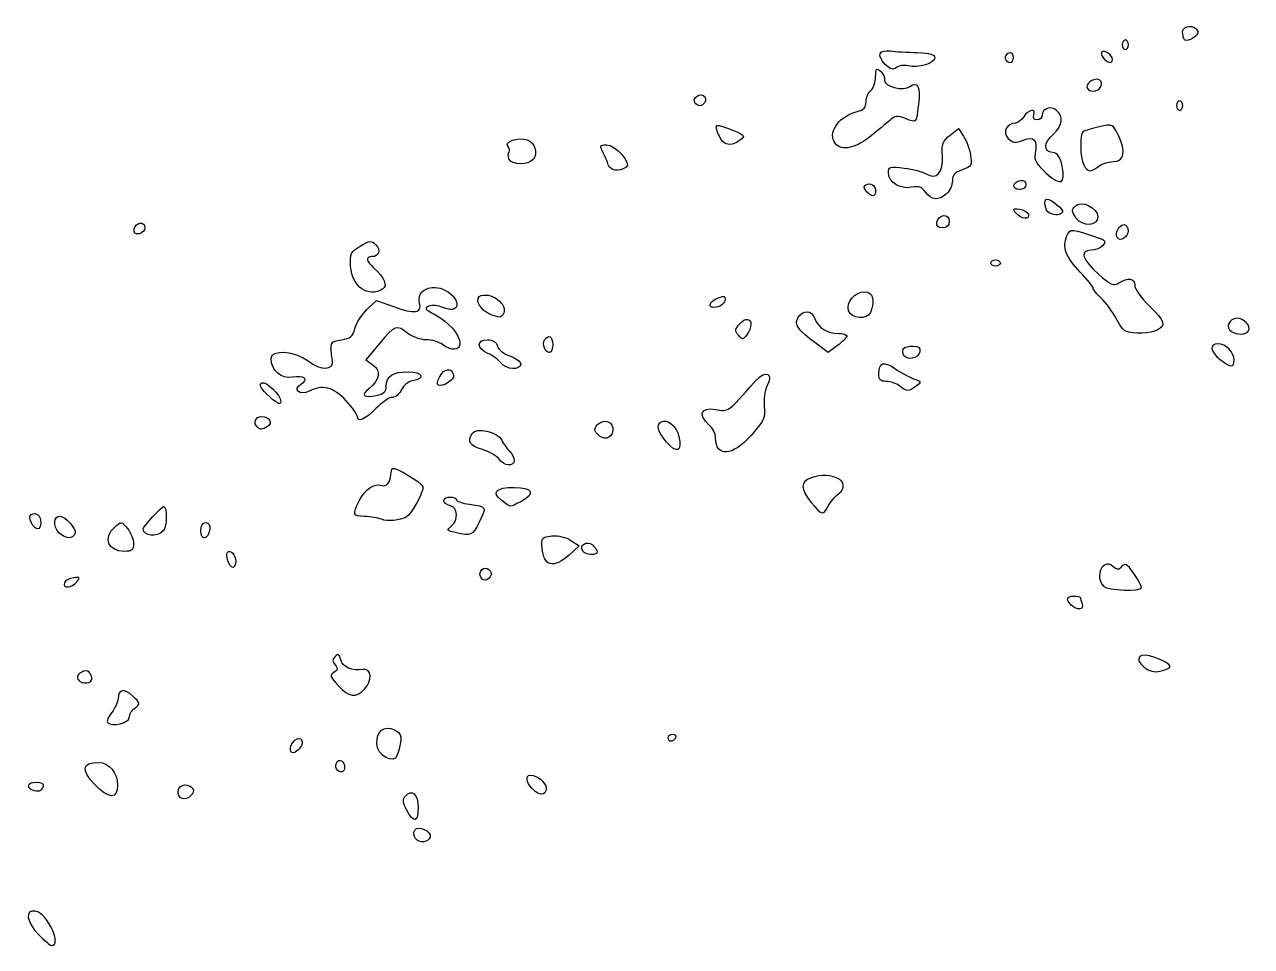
# Model space of a CAD drawing. Header units: centimetres. Extents: x -9 to 9, y -13.5 to 12.3.
# Drawn here: x 1.72 to 7.33, y -5.16 to -0.95 of the extents above; entities that cross this region are included whole.
import ezdxf

# ---------------------------------------------------------------- set-up
doc = ezdxf.new("R2010")
doc.units = ezdxf.units.CM
doc.header["$MEASUREMENT"] = 0
doc.layers.add('Layer 1', color=7, linetype='Continuous')

msp = doc.modelspace()

# ---------------------------------------------------------------- linework, layer by layer
at = {"layer": 'Layer 1'}
for points, knots in [([(7.08125, -0.98152), (7.07106, -0.95054), (7.01208, -0.95156), (7.01208, -0.98269), (7.01208, -0.98269), (7.01208, -0.99799), (7.01623, -1.01465), (7.02131, -1.01973), (7.02131, -1.01973), (7.03565, -1.03407), (7.08764, -1.00091), (7.08125, -0.9815), (7.08125, -0.9815), (7.08125, -0.9815), (7.08125, -0.98152), (7.08125, -0.98152)], [0, 0, 0, 0, 0.2, 0.2, 0.2, 0.2, 0.4, 0.4, 0.4, 0.4, 0.6, 0.6, 0.6, 0.6, 1, 1, 1, 1]), ([(5.7576, -1.13918), (5.8046, -1.15032), (5.87958, -1.12749), (5.87958, -1.10202), (5.87958, -1.10202), (5.87958, -1.08676), (5.85795, -1.08048), (5.79919, -1.07868), (5.79919, -1.07868), (5.75498, -1.07735), (5.69971, -1.07404), (5.67638, -1.07137), (5.67638, -1.07137), (5.62281, -1.06526), (5.61264, -1.09191), (5.65309, -1.13237), (5.65309, -1.13237), (5.67673, -1.156), (5.68892, -1.15959), (5.70376, -1.14727), (5.70376, -1.14727), (5.71451, -1.13835), (5.73873, -1.13471), (5.75759, -1.13918), (5.75759, -1.13918), (5.75759, -1.13918), (5.7576, -1.13918), (5.7576, -1.13918)], [0, 0, 0, 0, 0.125, 0.125, 0.125, 0.125, 0.25, 0.25, 0.25, 0.25, 0.375, 0.375, 0.375, 0.375, 0.5, 0.5, 0.5, 0.5, 0.625, 0.625, 0.625, 0.625, 0.75, 0.75, 0.75, 0.75, 1, 1, 1, 1]), ([(6.64992, -1.10387), (6.64097, -1.09308), (6.63791, -1.07998), (6.64313, -1.07476), (6.64313, -1.07476), (6.6541, -1.06379), (6.69185, -1.0916), (6.69185, -1.11065), (6.69185, -1.11065), (6.69185, -1.12989), (6.66837, -1.1261), (6.64992, -1.10387)], [0, 0, 0, 0, 0.25, 0.25, 0.25, 0.25, 0.5, 0.5, 0.5, 0.5, 1, 1, 1, 1]), ([(6.7357, -1.04309), (6.7357, -1.03103), (6.74228, -1.02117), (6.75031, -1.02117), (6.75031, -1.02117), (6.75835, -1.02117), (6.76493, -1.03104), (6.76493, -1.04309), (6.76493, -1.04309), (6.76493, -1.05514), (6.75835, -1.06501), (6.75031, -1.06501), (6.75031, -1.06501), (6.74227, -1.06501), (6.7357, -1.05514), (6.7357, -1.04309)], [0, 0, 0, 0, 0.2, 0.2, 0.2, 0.2, 0.4, 0.4, 0.4, 0.4, 0.6, 0.6, 0.6, 0.6, 1, 1, 1, 1]), ([(6.20505, -1.11413), (6.19337, -1.10245), (6.20657, -1.07963), (6.225, -1.07963), (6.225, -1.07963), (6.23257, -1.07963), (6.23875, -1.0895), (6.23875, -1.10155), (6.23875, -1.10155), (6.23875, -1.12415), (6.2215, -1.13059), (6.20504, -1.11413), (6.20504, -1.11413), (6.20504, -1.11413), (6.20505, -1.11413), (6.20505, -1.11413)], [0, 0, 0, 0, 0.2, 0.2, 0.2, 0.2, 0.4, 0.4, 0.4, 0.4, 0.6, 0.6, 0.6, 0.6, 1, 1, 1, 1]), ([(5.58215, -1.46379), (5.61708, -1.43602), (5.65821, -1.40208), (5.67356, -1.38838), (5.67356, -1.38838), (5.69682, -1.36762), (5.70882, -1.36625), (5.74567, -1.38017), (5.74567, -1.38017), (5.79874, -1.4002), (5.79306, -1.40652), (5.8048, -1.31441), (5.8048, -1.31441), (5.81475, -1.2364), (5.79972, -1.20576), (5.76545, -1.2342), (5.76545, -1.2342), (5.73854, -1.25653), (5.64476, -1.23271), (5.64949, -1.20474), (5.64949, -1.20474), (5.65161, -1.19224), (5.64339, -1.17376), (5.63122, -1.16367), (5.63122, -1.16367), (5.61231, -1.14797), (5.6091, -1.15167), (5.6091, -1.18916), (5.6091, -1.18916), (5.6091, -1.21328), (5.59923, -1.2412), (5.58718, -1.2512), (5.58718, -1.2512), (5.57512, -1.26121), (5.56526, -1.28491), (5.56526, -1.30387), (5.56526, -1.30387), (5.56526, -1.32942), (5.55485, -1.34081), (5.52507, -1.34789), (5.52507, -1.34789), (5.4474, -1.36634), (5.39315, -1.43656), (5.4191, -1.48505), (5.4191, -1.48505), (5.44349, -1.53064), (5.50881, -1.52211), (5.58214, -1.46378), (5.58214, -1.46378), (5.58214, -1.46378), (5.58215, -1.46379), (5.58215, -1.46379)], [0, 0, 0, 0, 0.0714286, 0.0714286, 0.0714286, 0.0714286, 0.1428571, 0.1428571, 0.1428571, 0.1428571, 0.2142857, 0.2142857, 0.2142857, 0.2142857, 0.2857143, 0.2857143, 0.2857143, 0.2857143, 0.3571429, 0.3571429, 0.3571429, 0.3571429, 0.4285714, 0.4285714, 0.4285714, 0.4285714, 0.5, 0.5, 0.5, 0.5, 0.5714286, 0.5714286, 0.5714286, 0.5714286, 0.6428571, 0.6428571, 0.6428571, 0.6428571, 0.7142857, 0.7142857, 0.7142857, 0.7142857, 0.7857143, 0.7857143, 0.7857143, 0.7857143, 0.8571429, 0.8571429, 0.8571429, 0.8571429, 1, 1, 1, 1]), ([(6.57493, -1.23466), (6.57493, -1.21215), (6.61419, -1.19199), (6.63407, -1.20429), (6.63407, -1.20429), (6.64103, -1.20861), (6.64302, -1.22177), (6.63849, -1.23357), (6.63849, -1.23357), (6.62802, -1.26086), (6.57492, -1.26178), (6.57492, -1.23469), (6.57492, -1.23469), (6.57492, -1.23469), (6.57493, -1.23466), (6.57493, -1.23466)], [0, 0, 0, 0, 0.2, 0.2, 0.2, 0.2, 0.4, 0.4, 0.4, 0.4, 0.6, 0.6, 0.6, 0.6, 1, 1, 1, 1]), ([(4.82801, -1.30643), (4.83341, -1.29769), (4.8321, -1.28481), (4.8251, -1.2778), (4.8251, -1.2778), (4.80781, -1.26052), (4.76977, -1.28567), (4.78237, -1.30606), (4.78237, -1.30606), (4.79514, -1.32672), (4.81537, -1.32688), (4.82801, -1.30659), (4.82801, -1.30659), (4.82801, -1.30659), (4.82801, -1.30643), (4.82801, -1.30643)], [0, 0, 0, 0, 0.2, 0.2, 0.2, 0.2, 0.4, 0.4, 0.4, 0.4, 0.6, 0.6, 0.6, 0.6, 1, 1, 1, 1]), ([(6.38849, -1.62921), (6.34306, -1.58816), (6.33198, -1.5689), (6.33744, -1.54039), (6.33744, -1.54039), (6.34965, -1.47653), (6.33452, -1.45914), (6.2835, -1.47841), (6.2835, -1.47841), (6.24621, -1.49248), (6.23487, -1.49124), (6.2145, -1.47088), (6.2145, -1.47088), (6.18757, -1.44395), (6.20797, -1.40119), (6.24774, -1.40119), (6.24774, -1.40119), (6.25875, -1.40119), (6.27596, -1.38804), (6.28601, -1.37196), (6.28601, -1.37196), (6.3072, -1.33803), (6.34424, -1.33211), (6.33175, -1.36465), (6.33175, -1.36465), (6.32642, -1.37853), (6.33194, -1.38657), (6.34682, -1.38657), (6.34682, -1.38657), (6.35974, -1.38657), (6.37031, -1.37649), (6.37031, -1.36419), (6.37031, -1.36419), (6.37031, -1.33359), (6.40973, -1.32085), (6.43627, -1.34288), (6.43627, -1.34288), (6.46858, -1.36969), (6.46267, -1.41288), (6.42147, -1.45106), (6.42147, -1.45106), (6.37629, -1.49293), (6.37447, -1.52918), (6.41722, -1.53537), (6.41722, -1.53537), (6.44169, -1.53889), (6.45239, -1.55395), (6.46138, -1.59746), (6.46138, -1.59746), (6.47862, -1.68083), (6.45635, -1.69052), (6.38849, -1.62922), (6.38849, -1.62922), (6.38849, -1.62922), (6.38849, -1.62921), (6.38849, -1.62921)], [0, 0, 0, 0, 0.0666667, 0.0666667, 0.0666667, 0.0666667, 0.1333333, 0.1333333, 0.1333333, 0.1333333, 0.2, 0.2, 0.2, 0.2, 0.2666667, 0.2666667, 0.2666667, 0.2666667, 0.3333333, 0.3333333, 0.3333333, 0.3333333, 0.4, 0.4, 0.4, 0.4, 0.4666667, 0.4666667, 0.4666667, 0.4666667, 0.5333333, 0.5333333, 0.5333333, 0.5333333, 0.6, 0.6, 0.6, 0.6, 0.6666667, 0.6666667, 0.6666667, 0.6666667, 0.7333333, 0.7333333, 0.7333333, 0.7333333, 0.8, 0.8, 0.8, 0.8, 0.8666667, 0.8666667, 0.8666667, 0.8666667, 1, 1, 1, 1]), ([(6.98417, -1.32079), (6.98417, -1.30873), (6.99075, -1.29887), (6.99879, -1.29887), (6.99879, -1.29887), (7.00683, -1.29887), (7.01341, -1.30874), (7.01341, -1.32079), (7.01341, -1.32079), (7.01341, -1.33285), (7.00683, -1.34271), (6.99879, -1.34271), (6.99879, -1.34271), (6.99075, -1.34271), (6.98417, -1.33285), (6.98417, -1.32079)], [0, 0, 0, 0, 0.2, 0.2, 0.2, 0.2, 0.4, 0.4, 0.4, 0.4, 0.6, 0.6, 0.6, 0.6, 1, 1, 1, 1]), ([(4.9883, -1.47927), (5.01461, -1.46004), (5.013, -1.45753), (4.96008, -1.43542), (4.96008, -1.43542), (4.87357, -1.39928), (4.86761, -1.40176), (4.89526, -1.46244), (4.89526, -1.46244), (4.9142, -1.504), (4.94649, -1.50984), (4.9883, -1.47927)], [0, 0, 0, 0, 0.25, 0.25, 0.25, 0.25, 0.5, 0.5, 0.5, 0.5, 1, 1, 1, 1]), ([(5.93306, -1.72393), (5.94776, -1.71063), (5.95979, -1.68398), (5.95979, -1.66471), (5.95979, -1.66471), (5.95979, -1.63865), (5.97143, -1.62561), (6.00523, -1.61383), (6.00523, -1.61383), (6.04695, -1.59928), (6.04999, -1.59383), (6.04244, -1.54727), (6.04244, -1.54727), (6.03791, -1.51937), (6.02374, -1.48056), (6.01094, -1.46103), (6.01094, -1.46103), (6.01094, -1.46103), (5.98767, -1.42551), (5.98767, -1.42551), (5.98767, -1.42551), (5.98767, -1.42551), (5.94892, -1.456), (5.94892, -1.456), (5.94892, -1.456), (5.91627, -1.48168), (5.91077, -1.49633), (5.91401, -1.54896), (5.91401, -1.54896), (5.91875, -1.62605), (5.88718, -1.66225), (5.84058, -1.63315), (5.84058, -1.63315), (5.82454, -1.62313), (5.77904, -1.6111), (5.73946, -1.60641), (5.73946, -1.60641), (5.67356, -1.5986), (5.6675, -1.60045), (5.6675, -1.62833), (5.6675, -1.62833), (5.6675, -1.67129), (5.72075, -1.70458), (5.77281, -1.69417), (5.77281, -1.69417), (5.80575, -1.68758), (5.82037, -1.69273), (5.83729, -1.71688), (5.83729, -1.71688), (5.86351, -1.75432), (5.8968, -1.75677), (5.93309, -1.72392), (5.93309, -1.72392), (5.93309, -1.72392), (5.93306, -1.72393), (5.93306, -1.72393)], [0, 0, 0, 0, 0.0666667, 0.0666667, 0.0666667, 0.0666667, 0.1333333, 0.1333333, 0.1333333, 0.1333333, 0.2, 0.2, 0.2, 0.2, 0.2666667, 0.2666667, 0.2666667, 0.2666667, 0.3333333, 0.3333333, 0.3333333, 0.3333333, 0.4, 0.4, 0.4, 0.4, 0.4666667, 0.4666667, 0.4666667, 0.4666667, 0.5333333, 0.5333333, 0.5333333, 0.5333333, 0.6, 0.6, 0.6, 0.6, 0.6666667, 0.6666667, 0.6666667, 0.6666667, 0.7333333, 0.7333333, 0.7333333, 0.7333333, 0.8, 0.8, 0.8, 0.8, 0.8666667, 0.8666667, 0.8666667, 0.8666667, 1, 1, 1, 1]), ([(6.56083, -1.59215), (6.54271, -1.55829), (6.54066, -1.44987), (6.55794, -1.43919), (6.55794, -1.43919), (6.56467, -1.43503), (6.59775, -1.42543), (6.63146, -1.41786), (6.63146, -1.41786), (6.6923, -1.40419), (6.69293, -1.40447), (6.71861, -1.45744), (6.71861, -1.45744), (6.75417, -1.53079), (6.74496, -1.57643), (6.69449, -1.57703), (6.69449, -1.57703), (6.67294, -1.57756), (6.64255, -1.58715), (6.62694, -1.59896), (6.62694, -1.59896), (6.58966, -1.62716), (6.57897, -1.62605), (6.56082, -1.59215), (6.56082, -1.59215), (6.56082, -1.59215), (6.56083, -1.59215), (6.56083, -1.59215)], [0, 0, 0, 0, 0.125, 0.125, 0.125, 0.125, 0.25, 0.25, 0.25, 0.25, 0.375, 0.375, 0.375, 0.375, 0.5, 0.5, 0.5, 0.5, 0.625, 0.625, 0.625, 0.625, 0.75, 0.75, 0.75, 0.75, 1, 1, 1, 1]), ([(4.04452, -1.56615), (4.06724, -1.53878), (4.05136, -1.48902), (4.01636, -1.47791), (4.01636, -1.47791), (3.97345, -1.46429), (3.9097, -1.48474), (3.92765, -1.50636), (3.92765, -1.50636), (3.93584, -1.51622), (3.93849, -1.52834), (3.93355, -1.53328), (3.93355, -1.53328), (3.92861, -1.53823), (3.92846, -1.55242), (3.93321, -1.56482), (3.93321, -1.56482), (3.94426, -1.59361), (4.02097, -1.59453), (4.04451, -1.56615), (4.04451, -1.56615), (4.04451, -1.56615), (4.04452, -1.56615), (4.04452, -1.56615)], [0, 0, 0, 0, 0.1428571, 0.1428571, 0.1428571, 0.1428571, 0.2857143, 0.2857143, 0.2857143, 0.2857143, 0.4285714, 0.4285714, 0.4285714, 0.4285714, 0.5714286, 0.5714286, 0.5714286, 0.5714286, 0.7142857, 0.7142857, 0.7142857, 0.7142857, 1, 1, 1, 1]), ([(4.46871, -1.60245), (4.49589, -1.58526), (4.42079, -1.49967), (4.37854, -1.49967), (4.37854, -1.49967), (4.34832, -1.49967), (4.34671, -1.50468), (4.36559, -1.54006), (4.36559, -1.54006), (4.37304, -1.55402), (4.3827, -1.57695), (4.38706, -1.59102), (4.38706, -1.59102), (4.39566, -1.61882), (4.43428, -1.62423), (4.46872, -1.60245), (4.46872, -1.60245), (4.46872, -1.60245), (4.46871, -1.60245), (4.46871, -1.60245)], [0, 0, 0, 0, 0.1666667, 0.1666667, 0.1666667, 0.1666667, 0.3333333, 0.3333333, 0.3333333, 0.3333333, 0.5, 0.5, 0.5, 0.5, 0.6666667, 0.6666667, 0.6666667, 0.6666667, 1, 1, 1, 1]), ([(5.60897, -1.71243), (5.60897, -1.68624), (5.58482, -1.67016), (5.56441, -1.68277), (5.56441, -1.68277), (5.55393, -1.68925), (5.5545, -1.69877), (5.5662, -1.71286), (5.5662, -1.71286), (5.58828, -1.73947), (5.60897, -1.73926), (5.60897, -1.71233), (5.60897, -1.71233), (5.60897, -1.71233), (5.60897, -1.71243), (5.60897, -1.71243)], [0, 0, 0, 0, 0.2, 0.2, 0.2, 0.2, 0.4, 0.4, 0.4, 0.4, 0.6, 0.6, 0.6, 0.6, 1, 1, 1, 1]), ([(6.29589, -1.68127), (6.29589, -1.66766), (6.28595, -1.6602), (6.27152, -1.663), (6.27152, -1.663), (6.23485, -1.67011), (6.22982, -1.70426), (6.26544, -1.70426), (6.26544, -1.70426), (6.28339, -1.70426), (6.29589, -1.69482), (6.29589, -1.68126), (6.29589, -1.68126), (6.29589, -1.68126), (6.29589, -1.68127), (6.29589, -1.68127)], [0, 0, 0, 0, 0.2, 0.2, 0.2, 0.2, 0.4, 0.4, 0.4, 0.4, 0.6, 0.6, 0.6, 0.6, 1, 1, 1, 1]), ([(6.30694, -1.81755), (6.30363, -1.8075), (6.28531, -1.79701), (6.26623, -1.79422), (6.26623, -1.79422), (6.23594, -1.7898), (6.23399, -1.79214), (6.2509, -1.81249), (6.2509, -1.81249), (6.27379, -1.84007), (6.31561, -1.84384), (6.30695, -1.81755), (6.30695, -1.81755), (6.30695, -1.81755), (6.30694, -1.81755), (6.30694, -1.81755)], [0, 0, 0, 0, 0.2, 0.2, 0.2, 0.2, 0.4, 0.4, 0.4, 0.4, 0.6, 0.6, 0.6, 0.6, 1, 1, 1, 1]), ([(6.46305, -1.80819), (6.47012, -1.79675), (6.41217, -1.74812), (6.39148, -1.74812), (6.39148, -1.74812), (6.37519, -1.74812), (6.38448, -1.80448), (6.40193, -1.81152), (6.40193, -1.81152), (6.43138, -1.82341), (6.45443, -1.82214), (6.46306, -1.80816), (6.46306, -1.80816), (6.46306, -1.80816), (6.46305, -1.80819), (6.46305, -1.80819)], [0, 0, 0, 0, 0.2, 0.2, 0.2, 0.2, 0.4, 0.4, 0.4, 0.4, 0.6, 0.6, 0.6, 0.6, 1, 1, 1, 1]), ([(6.62477, -1.82871), (6.62477, -1.78731), (6.5491, -1.75176), (6.52093, -1.77993), (6.52093, -1.77993), (6.50361, -1.79725), (6.50405, -1.8051), (6.52392, -1.83348), (6.52392, -1.83348), (6.55386, -1.87622), (6.62477, -1.87287), (6.62477, -1.82874), (6.62477, -1.82874), (6.62477, -1.82874), (6.62477, -1.82871), (6.62477, -1.82871)], [0, 0, 0, 0, 0.2, 0.2, 0.2, 0.2, 0.4, 0.4, 0.4, 0.4, 0.6, 0.6, 0.6, 0.6, 1, 1, 1, 1]), ([(2.26943, -1.87945), (2.26943, -1.84812), (2.22696, -1.85265), (2.2208, -1.88462), (2.2208, -1.88462), (2.21704, -1.90415), (2.22299, -1.9101), (2.24252, -1.90634), (2.24252, -1.90634), (2.25732, -1.90352), (2.26943, -1.89138), (2.26943, -1.87944), (2.26943, -1.87944), (2.26943, -1.87944), (2.26943, -1.87945), (2.26943, -1.87945)], [0, 0, 0, 0, 0.2, 0.2, 0.2, 0.2, 0.4, 0.4, 0.4, 0.4, 0.6, 0.6, 0.6, 0.6, 1, 1, 1, 1]), ([(5.94514, -1.84937), (5.94514, -1.81191), (5.89676, -1.81616), (5.88943, -1.85427), (5.88943, -1.85427), (5.88605, -1.87181), (5.89392, -1.87968), (5.91484, -1.87968), (5.91484, -1.87968), (5.93576, -1.87968), (5.94514, -1.87029), (5.94514, -1.84938), (5.94514, -1.84938), (5.94514, -1.84938), (5.94514, -1.84937), (5.94514, -1.84937)], [0, 0, 0, 0, 0.2, 0.2, 0.2, 0.2, 0.4, 0.4, 0.4, 0.4, 0.6, 0.6, 0.6, 0.6, 1, 1, 1, 1]), ([(6.89634, -2.34687), (6.93771, -2.32473), (6.93192, -2.30752), (6.85884, -2.23548), (6.85884, -2.23548), (6.82267, -2.19982), (6.79307, -2.15779), (6.79307, -2.14209), (6.79307, -2.14209), (6.79307, -2.10978), (6.76238, -2.10507), (6.72083, -2.13101), (6.72083, -2.13101), (6.69672, -2.14607), (6.68376, -2.14049), (6.6274, -2.09082), (6.6274, -2.09082), (6.55324, -2.02546), (6.53988, -1.98199), (6.59396, -1.98199), (6.59396, -1.98199), (6.63614, -1.98199), (6.67607, -1.94243), (6.6449, -1.93153), (6.6449, -1.93153), (6.49717, -1.87991), (6.49991, -1.88016), (6.48334, -1.91653), (6.48334, -1.91653), (6.46062, -1.96639), (6.4782, -2.01414), (6.54438, -2.08233), (6.54438, -2.08233), (6.57666, -2.11559), (6.60307, -2.14823), (6.60307, -2.15485), (6.60307, -2.15485), (6.60307, -2.16147), (6.62015, -2.18284), (6.64103, -2.20233), (6.64103, -2.20233), (6.66191, -2.22182), (6.69133, -2.26182), (6.70641, -2.29123), (6.70641, -2.29123), (6.72149, -2.32063), (6.74223, -2.34807), (6.75249, -2.35219), (6.75249, -2.35219), (6.78552, -2.36547), (6.86724, -2.36245), (6.89634, -2.34686), (6.89634, -2.34686), (6.89634, -2.34686), (6.89634, -2.34687), (6.89634, -2.34687)], [0, 0, 0, 0, 0.0666667, 0.0666667, 0.0666667, 0.0666667, 0.1333333, 0.1333333, 0.1333333, 0.1333333, 0.2, 0.2, 0.2, 0.2, 0.2666667, 0.2666667, 0.2666667, 0.2666667, 0.3333333, 0.3333333, 0.3333333, 0.3333333, 0.4, 0.4, 0.4, 0.4, 0.4666667, 0.4666667, 0.4666667, 0.4666667, 0.5333333, 0.5333333, 0.5333333, 0.5333333, 0.6, 0.6, 0.6, 0.6, 0.6666667, 0.6666667, 0.6666667, 0.6666667, 0.7333333, 0.7333333, 0.7333333, 0.7333333, 0.8, 0.8, 0.8, 0.8, 0.8666667, 0.8666667, 0.8666667, 0.8666667, 1, 1, 1, 1]), ([(6.76382, -1.8927), (6.76382, -1.87748), (6.75466, -1.86503), (6.74346, -1.86503), (6.74346, -1.86503), (6.72096, -1.86503), (6.70079, -1.90429), (6.71309, -1.92417), (6.71309, -1.92417), (6.72623, -1.94544), (6.76382, -1.92215), (6.76382, -1.89269), (6.76382, -1.89269), (6.76382, -1.89269), (6.76382, -1.8927), (6.76382, -1.8927)], [0, 0, 0, 0, 0.2, 0.2, 0.2, 0.2, 0.4, 0.4, 0.4, 0.4, 0.6, 0.6, 0.6, 0.6, 1, 1, 1, 1]), ([(3.35633, -2.15898), (3.37964, -2.14421), (3.36387, -2.10691), (3.31598, -2.06357), (3.31598, -2.06357), (3.28033, -2.0313), (3.27667, -2.01119), (3.30646, -2.01119), (3.30646, -2.01119), (3.33954, -2.01119), (3.34955, -1.98139), (3.3248, -1.95663), (3.3248, -1.95663), (3.30451, -1.93634), (3.29745, -1.93695), (3.25365, -1.96283), (3.25365, -1.96283), (3.20874, -1.98936), (3.20536, -1.9965), (3.20946, -2.05619), (3.20946, -2.05619), (3.21585, -2.14927), (3.2899, -2.2011), (3.35634, -2.15899), (3.35634, -2.15899), (3.35634, -2.15899), (3.35633, -2.15898), (3.35633, -2.15898)], [0, 0, 0, 0, 0.125, 0.125, 0.125, 0.125, 0.25, 0.25, 0.25, 0.25, 0.375, 0.375, 0.375, 0.375, 0.5, 0.5, 0.5, 0.5, 0.625, 0.625, 0.625, 0.625, 0.75, 0.75, 0.75, 0.75, 1, 1, 1, 1]), ([(6.17913, -2.04042), (6.17913, -2.03238), (6.16926, -2.02581), (6.15721, -2.02581), (6.15721, -2.02581), (6.14515, -2.02581), (6.13529, -2.03238), (6.13529, -2.04042), (6.13529, -2.04042), (6.13529, -2.04846), (6.14516, -2.05503), (6.15721, -2.05503), (6.15721, -2.05503), (6.16927, -2.05503), (6.17913, -2.04846), (6.17913, -2.04042)], [0, 0, 0, 0, 0.2, 0.2, 0.2, 0.2, 0.4, 0.4, 0.4, 0.4, 0.6, 0.6, 0.6, 0.6, 1, 1, 1, 1]), ([(3.32426, -2.70551), (3.35159, -2.67738), (3.38572, -2.65436), (3.40012, -2.65436), (3.40012, -2.65436), (3.41452, -2.65436), (3.43356, -2.63842), (3.44244, -2.61895), (3.44244, -2.61895), (3.45131, -2.59947), (3.47323, -2.58138), (3.49114, -2.57876), (3.49114, -2.57876), (3.5546, -2.56945), (3.53952, -2.53744), (3.47167, -2.53744), (3.47167, -2.53744), (3.40071, -2.53744), (3.37252, -2.55646), (3.37252, -2.60431), (3.37252, -2.60431), (3.37252, -2.6283), (3.36118, -2.63837), (3.32634, -2.64533), (3.32634, -2.64533), (3.26753, -2.65709), (3.25488, -2.64458), (3.29389, -2.61317), (3.29389, -2.61317), (3.34299, -2.57366), (3.3496, -2.53502), (3.3121, -2.50672), (3.3121, -2.50672), (3.3121, -2.50672), (3.27948, -2.48212), (3.27948, -2.48212), (3.27948, -2.48212), (3.27948, -2.48212), (3.34198, -2.40747), (3.34198, -2.40747), (3.34198, -2.40747), (3.41228, -2.32351), (3.41889, -2.32118), (3.47085, -2.36206), (3.47085, -2.36206), (3.49129, -2.37813), (3.52889, -2.39129), (3.5544, -2.39129), (3.5544, -2.39129), (3.57991, -2.39129), (3.61356, -2.40094), (3.62916, -2.41275), (3.62916, -2.41275), (3.66934, -2.44313), (3.70869, -2.44073), (3.70869, -2.4079), (3.70869, -2.4079), (3.70869, -2.36843), (3.65582, -2.30722), (3.5941, -2.27525), (3.5941, -2.27525), (3.54905, -2.25191), (3.54479, -2.24589), (3.56712, -2.23711), (3.56712, -2.23711), (3.5817, -2.23138), (3.61015, -2.23423), (3.63033, -2.24341), (3.63033, -2.24341), (3.70793, -2.27877), (3.72004, -2.20731), (3.64344, -2.16606), (3.64344, -2.16606), (3.57802, -2.13083), (3.50976, -2.16377), (3.52471, -2.22333), (3.52471, -2.22333), (3.5365, -2.27032), (3.50178, -2.27505), (3.4049, -2.23964), (3.4049, -2.23964), (3.4049, -2.23964), (3.32766, -2.21141), (3.32766, -2.21141), (3.32766, -2.21141), (3.32766, -2.21141), (3.28393, -2.2533), (3.28393, -2.2533), (3.28393, -2.2533), (3.25988, -2.27634), (3.23505, -2.31517), (3.22874, -2.33959), (3.22874, -2.33959), (3.21936, -2.37594), (3.20817, -2.38532), (3.16701, -2.39132), (3.16701, -2.39132), (3.11534, -2.39886), (3.11361, -2.40294), (3.12675, -2.48629), (3.12675, -2.48629), (3.13387, -2.5315), (3.0732, -2.53212), (3.0146, -2.48741), (3.0146, -2.48741), (2.95339, -2.44073), (2.84635, -2.43329), (2.84635, -2.47573), (2.84635, -2.47573), (2.84635, -2.53106), (2.89053, -2.57045), (2.94304, -2.56193), (2.94304, -2.56193), (2.9982, -2.55298), (3.02111, -2.57196), (2.98186, -2.5941), (2.98186, -2.5941), (2.94228, -2.61643), (2.97882, -2.64812), (3.01922, -2.62649), (3.01922, -2.62649), (3.0799, -2.59401), (3.13227, -2.6072), (3.18813, -2.66903), (3.18813, -2.66903), (3.2172, -2.70121), (3.24099, -2.73409), (3.24099, -2.74211), (3.24099, -2.74211), (3.24099, -2.77091), (3.27547, -2.75575), (3.32426, -2.70552), (3.32426, -2.70552), (3.32426, -2.70552), (3.32426, -2.70551), (3.32426, -2.70551)], [0, 0, 0, 0, 0.0285714, 0.0285714, 0.0285714, 0.0285714, 0.0571429, 0.0571429, 0.0571429, 0.0571429, 0.0857143, 0.0857143, 0.0857143, 0.0857143, 0.1142857, 0.1142857, 0.1142857, 0.1142857, 0.1428571, 0.1428571, 0.1428571, 0.1428571, 0.1714286, 0.1714286, 0.1714286, 0.1714286, 0.2, 0.2, 0.2, 0.2, 0.2285714, 0.2285714, 0.2285714, 0.2285714, 0.2571429, 0.2571429, 0.2571429, 0.2571429, 0.2857143, 0.2857143, 0.2857143, 0.2857143, 0.3142857, 0.3142857, 0.3142857, 0.3142857, 0.3428571, 0.3428571, 0.3428571, 0.3428571, 0.3714286, 0.3714286, 0.3714286, 0.3714286, 0.4, 0.4, 0.4, 0.4, 0.4285714, 0.4285714, 0.4285714, 0.4285714, 0.4571429, 0.4571429, 0.4571429, 0.4571429, 0.4857143, 0.4857143, 0.4857143, 0.4857143, 0.5142857, 0.5142857, 0.5142857, 0.5142857, 0.5428571, 0.5428571, 0.5428571, 0.5428571, 0.5714286, 0.5714286, 0.5714286, 0.5714286, 0.6, 0.6, 0.6, 0.6, 0.6285714, 0.6285714, 0.6285714, 0.6285714, 0.6571429, 0.6571429, 0.6571429, 0.6571429, 0.6857143, 0.6857143, 0.6857143, 0.6857143, 0.7142857, 0.7142857, 0.7142857, 0.7142857, 0.7428571, 0.7428571, 0.7428571, 0.7428571, 0.7714286, 0.7714286, 0.7714286, 0.7714286, 0.8, 0.8, 0.8, 0.8, 0.8285714, 0.8285714, 0.8285714, 0.8285714, 0.8571429, 0.8571429, 0.8571429, 0.8571429, 0.8857143, 0.8857143, 0.8857143, 0.8857143, 0.9142857, 0.9142857, 0.9142857, 0.9142857, 0.9428571, 0.9428571, 0.9428571, 0.9428571, 1, 1, 1, 1]), ([(3.90676, -2.27414), (3.93402, -2.23004), (3.84478, -2.16439), (3.79738, -2.19369), (3.79738, -2.19369), (3.77565, -2.20712), (3.80631, -2.25837), (3.84552, -2.27417), (3.84552, -2.27417), (3.88836, -2.29143), (3.89608, -2.29143), (3.90676, -2.27417), (3.90676, -2.27417), (3.90676, -2.27417), (3.90676, -2.27414), (3.90676, -2.27414)], [0, 0, 0, 0, 0.2, 0.2, 0.2, 0.2, 0.4, 0.4, 0.4, 0.4, 0.6, 0.6, 0.6, 0.6, 1, 1, 1, 1]), ([(5.58595, -2.26577), (5.60665, -2.21184), (5.59585, -2.17197), (5.56055, -2.17197), (5.56055, -2.17197), (5.51432, -2.17197), (5.47255, -2.21979), (5.48487, -2.25862), (5.48487, -2.25862), (5.49668, -2.29584), (5.57236, -2.3012), (5.58595, -2.26578), (5.58595, -2.26578), (5.58595, -2.26578), (5.58595, -2.26577), (5.58595, -2.26577)], [0, 0, 0, 0, 0.2, 0.2, 0.2, 0.2, 0.4, 0.4, 0.4, 0.4, 0.6, 0.6, 0.6, 0.6, 1, 1, 1, 1]), ([(4.91975, -2.21224), (4.92373, -2.19137), (4.91859, -2.18897), (4.89142, -2.19902), (4.89142, -2.19902), (4.84498, -2.2162), (4.83683, -2.24884), (4.88053, -2.24262), (4.88053, -2.24262), (4.89943, -2.23996), (4.91708, -2.22626), (4.91975, -2.21224)], [0, 0, 0, 0, 0.25, 0.25, 0.25, 0.25, 0.5, 0.5, 0.5, 0.5, 1, 1, 1, 1]), ([(5.03915, -2.32353), (5.03915, -2.29131), (5.01459, -2.28877), (4.98793, -2.3182), (4.98793, -2.3182), (4.96605, -2.34238), (4.96506, -2.35046), (4.98155, -2.37033), (4.98155, -2.37033), (4.9994, -2.39184), (5.00269, -2.39163), (5.02011, -2.36783), (5.02011, -2.36783), (5.03058, -2.35351), (5.03915, -2.33357), (5.03915, -2.32353)], [0, 0, 0, 0, 0.2, 0.2, 0.2, 0.2, 0.4, 0.4, 0.4, 0.4, 0.6, 0.6, 0.6, 0.6, 1, 1, 1, 1]), ([(5.47763, -2.37387), (5.47763, -2.36734), (5.46075, -2.362), (5.44013, -2.362), (5.44013, -2.362), (5.38724, -2.362), (5.34701, -2.33709), (5.33073, -2.29428), (5.33073, -2.29428), (5.31522, -2.25349), (5.27822, -2.25209), (5.2535, -2.29135), (5.2535, -2.29135), (5.235, -2.32073), (5.25457, -2.34817), (5.33651, -2.4077), (5.33651, -2.4077), (5.33651, -2.4077), (5.3927, -2.44853), (5.3927, -2.44853), (5.3927, -2.44853), (5.3927, -2.44853), (5.43516, -2.41714), (5.43516, -2.41714), (5.43516, -2.41714), (5.45851, -2.39987), (5.47762, -2.3804), (5.47762, -2.37388), (5.47762, -2.37388), (5.47762, -2.37388), (5.47763, -2.37387), (5.47763, -2.37387)], [0, 0, 0, 0, 0.1111111, 0.1111111, 0.1111111, 0.1111111, 0.2222222, 0.2222222, 0.2222222, 0.2222222, 0.3333333, 0.3333333, 0.3333333, 0.3333333, 0.4444444, 0.4444444, 0.4444444, 0.4444444, 0.5555556, 0.5555556, 0.5555556, 0.5555556, 0.6666667, 0.6666667, 0.6666667, 0.6666667, 0.7777778, 0.7777778, 0.7777778, 0.7777778, 1, 1, 1, 1]), ([(7.23418, -2.35247), (7.20674, -2.33509), (7.22478, -2.29275), (7.25964, -2.29275), (7.25964, -2.29275), (7.29293, -2.29275), (7.32672, -2.32907), (7.31344, -2.35057), (7.31344, -2.35057), (7.30198, -2.36911), (7.26197, -2.37006), (7.23418, -2.35249), (7.23418, -2.35249), (7.23418, -2.35249), (7.23418, -2.35247), (7.23418, -2.35247)], [0, 0, 0, 0, 0.2, 0.2, 0.2, 0.2, 0.4, 0.4, 0.4, 0.4, 0.6, 0.6, 0.6, 0.6, 1, 1, 1, 1]), ([(3.98678, -2.50198), (3.98678, -2.49055), (3.96445, -2.47382), (3.93717, -2.46482), (3.93717, -2.46482), (3.90907, -2.45554), (3.88431, -2.43604), (3.88008, -2.41984), (3.88008, -2.41984), (3.87508, -2.40072), (3.86003, -2.39123), (3.83469, -2.39123), (3.83469, -2.39123), (3.78364, -2.39123), (3.78508, -2.43054), (3.83698, -2.45343), (3.83698, -2.45343), (3.85909, -2.46319), (3.88577, -2.48278), (3.89627, -2.49696), (3.89627, -2.49696), (3.9193, -2.52807), (3.98679, -2.53181), (3.98679, -2.50197), (3.98679, -2.50197), (3.98679, -2.50197), (3.98678, -2.50198), (3.98678, -2.50198)], [0, 0, 0, 0, 0.125, 0.125, 0.125, 0.125, 0.25, 0.25, 0.25, 0.25, 0.375, 0.375, 0.375, 0.375, 0.5, 0.5, 0.5, 0.5, 0.625, 0.625, 0.625, 0.625, 0.75, 0.75, 0.75, 0.75, 1, 1, 1, 1]), ([(4.13298, -2.41316), (4.13298, -2.37584), (4.11303, -2.36439), (4.09601, -2.39193), (4.09601, -2.39193), (4.08385, -2.41161), (4.09829, -2.4497), (4.11791, -2.4497), (4.11791, -2.4497), (4.1262, -2.4497), (4.13299, -2.43326), (4.13299, -2.41316), (4.13299, -2.41316), (4.13299, -2.41316), (4.13298, -2.41316), (4.13298, -2.41316)], [0, 0, 0, 0, 0.2, 0.2, 0.2, 0.2, 0.4, 0.4, 0.4, 0.4, 0.6, 0.6, 0.6, 0.6, 1, 1, 1, 1]), ([(7.18348, -2.4817), (7.13829, -2.44616), (7.13306, -2.40968), (7.17316, -2.40968), (7.17316, -2.40968), (7.20936, -2.40968), (7.24728, -2.44761), (7.24728, -2.4838), (7.24728, -2.4838), (7.24728, -2.51992), (7.23141, -2.5194), (7.18348, -2.48172), (7.18348, -2.48172), (7.18348, -2.48172), (7.18348, -2.4817), (7.18348, -2.4817)], [0, 0, 0, 0, 0.2, 0.2, 0.2, 0.2, 0.4, 0.4, 0.4, 0.4, 0.6, 0.6, 0.6, 0.6, 1, 1, 1, 1]), ([(5.81105, -2.44604), (5.8146, -2.42741), (5.80636, -2.42047), (5.78075, -2.42047), (5.78075, -2.42047), (5.73786, -2.42047), (5.72552, -2.43121), (5.73626, -2.45921), (5.73626, -2.45921), (5.74733, -2.48805), (5.80498, -2.47791), (5.81105, -2.44604)], [0, 0, 0, 0, 0.25, 0.25, 0.25, 0.25, 0.5, 0.5, 0.5, 0.5, 1, 1, 1, 1]), ([(3.67968, -2.55785), (3.67968, -2.5251), (3.64674, -2.51734), (3.62631, -2.54528), (3.62631, -2.54528), (3.59304, -2.59078), (3.60069, -2.61256), (3.64314, -2.59321), (3.64314, -2.59321), (3.66324, -2.58406), (3.67968, -2.56814), (3.67968, -2.55785)], [0, 0, 0, 0, 0.25, 0.25, 0.25, 0.25, 0.5, 0.5, 0.5, 0.5, 1, 1, 1, 1]), ([(5.79251, -2.60427), (5.81984, -2.58421), (5.81933, -2.58285), (5.77878, -2.56737), (5.77878, -2.56737), (5.75562, -2.55853), (5.71785, -2.53789), (5.69484, -2.52151), (5.69484, -2.52151), (5.64655, -2.48712), (5.62357, -2.49488), (5.62357, -2.54558), (5.62357, -2.54558), (5.62357, -2.5731), (5.63128, -2.58126), (5.65732, -2.58126), (5.65732, -2.58126), (5.67588, -2.58126), (5.70383, -2.59092), (5.71944, -2.60272), (5.71944, -2.60272), (5.75499, -2.62962), (5.75793, -2.62967), (5.79252, -2.60427), (5.79252, -2.60427), (5.79252, -2.60427), (5.79251, -2.60427), (5.79251, -2.60427)], [0, 0, 0, 0, 0.125, 0.125, 0.125, 0.125, 0.25, 0.25, 0.25, 0.25, 0.375, 0.375, 0.375, 0.375, 0.5, 0.5, 0.5, 0.5, 0.625, 0.625, 0.625, 0.625, 0.75, 0.75, 0.75, 0.75, 1, 1, 1, 1]), ([(2.8902, -2.67261), (2.89001, -2.64488), (2.8208, -2.5773), (2.80353, -2.58798), (2.80353, -2.58798), (2.7899, -2.59641), (2.796, -2.61009), (2.82669, -2.63992), (2.82669, -2.63992), (2.86925, -2.68129), (2.89034, -2.69214), (2.89021, -2.67261), (2.89021, -2.67261), (2.89021, -2.67261), (2.8902, -2.67261), (2.8902, -2.67261)], [0, 0, 0, 0, 0.2, 0.2, 0.2, 0.2, 0.4, 0.4, 0.4, 0.4, 0.6, 0.6, 0.6, 0.6, 1, 1, 1, 1]), ([(5.03971, -2.82802), (5.0995, -2.75969), (5.10599, -2.74544), (5.10008, -2.69532), (5.10008, -2.69532), (5.0964, -2.66417), (5.10191, -2.62337), (5.11245, -2.60367), (5.11245, -2.60367), (5.14412, -2.54449), (5.10762, -2.52605), (5.06127, -2.57781), (5.06127, -2.57781), (4.92646, -2.72833), (4.93933, -2.71915), (4.87708, -2.7092), (4.87708, -2.7092), (4.80983, -2.69845), (4.79595, -2.73314), (4.84849, -2.78068), (4.84849, -2.78068), (4.86457, -2.79523), (4.87772, -2.82125), (4.87772, -2.83849), (4.87772, -2.83849), (4.87772, -2.92977), (4.95503, -2.92476), (5.03971, -2.828), (5.03971, -2.828), (5.03971, -2.828), (5.03971, -2.82802), (5.03971, -2.82802)], [0, 0, 0, 0, 0.1111111, 0.1111111, 0.1111111, 0.1111111, 0.2222222, 0.2222222, 0.2222222, 0.2222222, 0.3333333, 0.3333333, 0.3333333, 0.3333333, 0.4444444, 0.4444444, 0.4444444, 0.4444444, 0.5555556, 0.5555556, 0.5555556, 0.5555556, 0.6666667, 0.6666667, 0.6666667, 0.6666667, 0.7777778, 0.7777778, 0.7777778, 0.7777778, 1, 1, 1, 1]), ([(2.82999, -2.78731), (2.85612, -2.77076), (2.83816, -2.74205), (2.80168, -2.74205), (2.80168, -2.74205), (2.77422, -2.74205), (2.76319, -2.7709), (2.78306, -2.79076), (2.78306, -2.79076), (2.7958, -2.8035), (2.80555, -2.80279), (2.83, -2.7873), (2.83, -2.7873), (2.83, -2.7873), (2.82999, -2.78731), (2.82999, -2.78731)], [0, 0, 0, 0, 0.2, 0.2, 0.2, 0.2, 0.4, 0.4, 0.4, 0.4, 0.6, 0.6, 0.6, 0.6, 1, 1, 1, 1]), ([(4.40764, -2.80588), (4.41331, -2.7663), (4.36929, -2.74778), (4.33976, -2.77732), (4.33976, -2.77732), (4.32163, -2.79545), (4.32123, -2.8029), (4.33736, -2.82233), (4.33736, -2.82233), (4.36314, -2.8534), (4.40214, -2.84426), (4.40765, -2.80588), (4.40765, -2.80588), (4.40765, -2.80588), (4.40764, -2.80588), (4.40764, -2.80588)], [0, 0, 0, 0, 0.2, 0.2, 0.2, 0.2, 0.4, 0.4, 0.4, 0.4, 0.6, 0.6, 0.6, 0.6, 1, 1, 1, 1]), ([(3.95672, -2.94253), (3.95672, -2.93105), (3.94789, -2.91283), (3.9371, -2.90204), (3.9371, -2.90204), (3.92631, -2.89125), (3.90979, -2.86804), (3.90038, -2.85047), (3.90038, -2.85047), (3.87903, -2.81058), (3.78459, -2.78857), (3.76533, -2.81898), (3.76533, -2.81898), (3.74114, -2.85718), (3.75223, -2.87458), (3.81218, -2.89255), (3.81218, -2.89255), (3.84523, -2.90245), (3.8797, -2.92244), (3.88877, -2.93698), (3.88877, -2.93698), (3.90838, -2.96838), (3.95671, -2.97233), (3.95671, -2.94253), (3.95671, -2.94253), (3.95671, -2.94253), (3.95672, -2.94253), (3.95672, -2.94253)], [0, 0, 0, 0, 0.125, 0.125, 0.125, 0.125, 0.25, 0.25, 0.25, 0.25, 0.375, 0.375, 0.375, 0.375, 0.5, 0.5, 0.5, 0.5, 0.625, 0.625, 0.625, 0.625, 0.75, 0.75, 0.75, 0.75, 1, 1, 1, 1]), ([(4.70992, -2.83319), (4.6998, -2.78711), (4.65505, -2.75014), (4.62894, -2.76628), (4.62894, -2.76628), (4.6051, -2.78102), (4.61263, -2.80921), (4.65365, -2.85872), (4.65365, -2.85872), (4.69889, -2.91333), (4.72493, -2.90152), (4.70992, -2.83319)], [0, 0, 0, 0, 0.25, 0.25, 0.25, 0.25, 0.5, 0.5, 0.5, 0.5, 1, 1, 1, 1]), ([(3.46385, -3.20132), (3.48816, -3.18761), (3.54652, -3.08071), (3.53952, -3.06269), (3.53952, -3.06269), (3.53123, -3.04134), (3.4124, -2.96959), (3.40113, -2.97913), (3.40113, -2.97913), (3.39711, -2.98254), (3.39358, -2.9952), (3.39328, -3.00727), (3.39328, -3.00727), (3.39242, -3.04224), (3.37268, -3.06509), (3.35065, -3.05664), (3.35065, -3.05664), (3.31924, -3.04459), (3.27418, -3.07541), (3.24878, -3.12634), (3.24878, -3.12634), (3.21684, -3.19035), (3.21914, -3.19711), (3.27325, -3.19828), (3.27325, -3.19828), (3.29938, -3.19887), (3.33391, -3.2048), (3.34998, -3.2115), (3.34998, -3.2115), (3.37668, -3.22264), (3.43532, -3.21739), (3.46384, -3.20131), (3.46384, -3.20131), (3.46384, -3.20131), (3.46385, -3.20132), (3.46385, -3.20132)], [0, 0, 0, 0, 0.1, 0.1, 0.1, 0.1, 0.2, 0.2, 0.2, 0.2, 0.3, 0.3, 0.3, 0.3, 0.4, 0.4, 0.4, 0.4, 0.5, 0.5, 0.5, 0.5, 0.6, 0.6, 0.6, 0.6, 0.7, 0.7, 0.7, 0.7, 0.8, 0.8, 0.8, 0.8, 1, 1, 1, 1]), ([(5.31445, -3.13395), (5.26387, -3.07056), (5.26366, -3.04147), (5.31362, -3.02247), (5.31362, -3.02247), (5.40786, -2.98664), (5.50552, -3.04143), (5.44039, -3.09359), (5.44039, -3.09359), (5.42324, -3.10732), (5.40164, -3.13335), (5.39238, -3.15143), (5.39238, -3.15143), (5.37002, -3.1951), (5.36177, -3.19325), (5.31445, -3.13394), (5.31445, -3.13394), (5.31445, -3.13394), (5.31445, -3.13395), (5.31445, -3.13395)], [0, 0, 0, 0, 0.1666667, 0.1666667, 0.1666667, 0.1666667, 0.3333333, 0.3333333, 0.3333333, 0.3333333, 0.5, 0.5, 0.5, 0.5, 0.6666667, 0.6666667, 0.6666667, 0.6666667, 1, 1, 1, 1]), ([(3.98673, -3.13111), (4.05582, -3.09539), (4.04262, -3.06572), (3.95764, -3.06572), (3.95764, -3.06572), (3.87259, -3.06572), (3.85094, -3.08825), (3.89986, -3.12587), (3.89986, -3.12587), (3.94232, -3.15851), (3.93465, -3.15805), (3.98673, -3.13114), (3.98673, -3.13114), (3.98673, -3.13114), (3.98673, -3.13111), (3.98673, -3.13111)], [0, 0, 0, 0, 0.2, 0.2, 0.2, 0.2, 0.4, 0.4, 0.4, 0.4, 0.6, 0.6, 0.6, 0.6, 1, 1, 1, 1]), ([(3.79663, -3.22506), (3.83232, -3.15509), (3.83144, -3.15342), (3.75327, -3.14294), (3.75327, -3.14294), (3.72045, -3.13852), (3.6936, -3.12923), (3.6936, -3.12225), (3.6936, -3.12225), (3.6936, -3.11527), (3.68045, -3.10955), (3.66437, -3.10955), (3.66437, -3.10955), (3.64829, -3.10955), (3.63514, -3.11675), (3.63514, -3.12554), (3.63514, -3.12554), (3.63514, -3.13433), (3.64829, -3.14497), (3.66437, -3.14917), (3.66437, -3.14917), (3.7005, -3.15862), (3.7035, -3.2147), (3.66939, -3.24296), (3.66939, -3.24296), (3.64754, -3.26106), (3.64932, -3.26392), (3.68766, -3.27225), (3.68766, -3.27225), (3.76104, -3.2882), (3.76538, -3.28631), (3.79663, -3.22506)], [0, 0, 0, 0, 0.1111111, 0.1111111, 0.1111111, 0.1111111, 0.2222222, 0.2222222, 0.2222222, 0.2222222, 0.3333333, 0.3333333, 0.3333333, 0.3333333, 0.4444444, 0.4444444, 0.4444444, 0.4444444, 0.5555556, 0.5555556, 0.5555556, 0.5555556, 0.6666667, 0.6666667, 0.6666667, 0.6666667, 0.7777778, 0.7777778, 0.7777778, 0.7777778, 1, 1, 1, 1]), ([(1.79356, -3.22735), (1.79356, -3.19521), (1.77154, -3.17646), (1.74967, -3.18997), (1.74967, -3.18997), (1.73992, -3.19599), (1.7401, -3.20852), (1.75019, -3.22737), (1.75019, -3.22737), (1.76971, -3.26384), (1.79356, -3.26383), (1.79356, -3.22737), (1.79356, -3.22737), (1.79356, -3.22737), (1.79356, -3.22735), (1.79356, -3.22735)], [0, 0, 0, 0, 0.2, 0.2, 0.2, 0.2, 0.4, 0.4, 0.4, 0.4, 0.6, 0.6, 0.6, 0.6, 1, 1, 1, 1]), ([(2.35288, -3.26431), (2.37064, -3.24655), (2.3722, -3.15339), (2.35473, -3.15339), (2.35473, -3.15339), (2.34513, -3.15339), (2.26126, -3.24496), (2.26126, -3.25544), (2.26126, -3.25544), (2.26126, -3.28929), (2.32201, -3.29518), (2.35288, -3.26431)], [0, 0, 0, 0, 0.25, 0.25, 0.25, 0.25, 0.5, 0.5, 0.5, 0.5, 1, 1, 1, 1]), ([(1.9504, -3.27489), (1.95681, -3.25563), (1.90449, -3.19724), (1.88081, -3.19724), (1.88081, -3.19724), (1.85215, -3.19724), (1.84859, -3.24229), (1.87494, -3.2714), (1.87494, -3.2714), (1.90287, -3.30226), (1.9407, -3.30401), (1.95039, -3.27486), (1.95039, -3.27486), (1.95039, -3.27486), (1.9504, -3.27489), (1.9504, -3.27489)], [0, 0, 0, 0, 0.2, 0.2, 0.2, 0.2, 0.4, 0.4, 0.4, 0.4, 0.6, 0.6, 0.6, 0.6, 1, 1, 1, 1]), ([(2.21727, -3.3231), (2.21727, -3.30389), (2.20474, -3.27271), (2.18943, -3.2538), (2.18943, -3.2538), (2.162, -3.21993), (2.16115, -3.21982), (2.13097, -3.24714), (2.13097, -3.24714), (2.07574, -3.29712), (2.10066, -3.35802), (2.17635, -3.35802), (2.17635, -3.35802), (2.20975, -3.35802), (2.21727, -3.35161), (2.21727, -3.3231)], [0, 0, 0, 0, 0.2, 0.2, 0.2, 0.2, 0.4, 0.4, 0.4, 0.4, 0.6, 0.6, 0.6, 0.6, 1, 1, 1, 1]), ([(2.56556, -3.25821), (2.56866, -3.23713), (2.56252, -3.22647), (2.54729, -3.22647), (2.54729, -3.22647), (2.53237, -3.22647), (2.52435, -3.23967), (2.52435, -3.26423), (2.52435, -3.26423), (2.52435, -3.31001), (2.55867, -3.305), (2.56556, -3.25821)], [0, 0, 0, 0, 0.25, 0.25, 0.25, 0.25, 0.5, 0.5, 0.5, 0.5, 1, 1, 1, 1]), ([(4.20756, -3.37473), (4.20756, -3.37473), (4.2543, -3.33296), (4.2543, -3.33296), (4.2543, -3.33296), (4.2543, -3.33296), (4.21613, -3.30795), (4.21613, -3.30795), (4.21613, -3.30795), (4.19385, -3.29335), (4.15776, -3.28487), (4.12942, -3.2876), (4.12942, -3.2876), (4.08375, -3.29197), (4.08113, -3.29525), (4.08501, -3.34284), (4.08501, -3.34284), (4.09186, -3.42676), (4.13635, -3.43834), (4.20755, -3.37473), (4.20755, -3.37473), (4.20755, -3.37473), (4.20756, -3.37473), (4.20756, -3.37473)], [0, 0, 0, 0, 0.1428571, 0.1428571, 0.1428571, 0.1428571, 0.2857143, 0.2857143, 0.2857143, 0.2857143, 0.4285714, 0.4285714, 0.4285714, 0.4285714, 0.5714286, 0.5714286, 0.5714286, 0.5714286, 0.7142857, 0.7142857, 0.7142857, 0.7142857, 1, 1, 1, 1]), ([(4.33671, -3.35981), (4.33671, -3.35276), (4.32657, -3.33857), (4.31417, -3.32827), (4.31417, -3.32827), (4.28846, -3.30693), (4.25339, -3.3296), (4.27015, -3.35674), (4.27015, -3.35674), (4.28185, -3.37567), (4.33671, -3.3782), (4.33671, -3.35983), (4.33671, -3.35983), (4.33671, -3.35983), (4.33671, -3.35981), (4.33671, -3.35981)], [0, 0, 0, 0, 0.2, 0.2, 0.2, 0.2, 0.4, 0.4, 0.4, 0.4, 0.6, 0.6, 0.6, 0.6, 1, 1, 1, 1]), ([(2.68482, -3.40271), (2.68482, -3.37404), (2.66011, -3.34861), (2.64597, -3.36275), (2.64597, -3.36275), (2.63449, -3.37423), (2.65547, -3.43109), (2.67119, -3.43109), (2.67119, -3.43109), (2.67869, -3.43109), (2.68482, -3.41832), (2.68482, -3.40272), (2.68482, -3.40272), (2.68482, -3.40272), (2.68482, -3.40271), (2.68482, -3.40271)], [0, 0, 0, 0, 0.2, 0.2, 0.2, 0.2, 0.4, 0.4, 0.4, 0.4, 0.6, 0.6, 0.6, 0.6, 1, 1, 1, 1]), ([(6.65106, -3.51756), (6.60697, -3.47347), (6.64779, -3.38549), (6.69326, -3.42663), (6.69326, -3.42663), (6.7099, -3.44169), (6.72155, -3.44407), (6.72794, -3.43374), (6.72794, -3.43374), (6.73323, -3.42518), (6.74385, -3.41817), (6.75153, -3.41817), (6.75153, -3.41817), (6.76549, -3.41817), (6.82338, -3.50342), (6.82348, -3.52414), (6.82348, -3.52414), (6.82362, -3.54231), (6.66995, -3.53645), (6.65107, -3.51756), (6.65107, -3.51756), (6.65107, -3.51756), (6.65106, -3.51756), (6.65106, -3.51756)], [0, 0, 0, 0, 0.1428571, 0.1428571, 0.1428571, 0.1428571, 0.2857143, 0.2857143, 0.2857143, 0.2857143, 0.4285714, 0.4285714, 0.4285714, 0.4285714, 0.5714286, 0.5714286, 0.5714286, 0.5714286, 0.7142857, 0.7142857, 0.7142857, 0.7142857, 1, 1, 1, 1]), ([(1.90156, -3.50222), (1.90487, -3.49217), (1.92319, -3.48168), (1.94227, -3.47889), (1.94227, -3.47889), (1.97256, -3.47447), (1.97451, -3.47681), (1.95761, -3.49716), (1.95761, -3.49716), (1.93472, -3.52474), (1.8929, -3.52851), (1.90156, -3.50222)], [0, 0, 0, 0, 0.25, 0.25, 0.25, 0.25, 0.5, 0.5, 0.5, 0.5, 1, 1, 1, 1]), ([(3.8479, -3.47366), (3.86296, -3.44929), (3.82909, -3.42134), (3.80892, -3.4415), (3.80892, -3.4415), (3.79205, -3.45837), (3.80261, -3.48955), (3.82518, -3.48955), (3.82518, -3.48955), (3.83227, -3.48955), (3.84249, -3.4824), (3.84789, -3.47366), (3.84789, -3.47366), (3.84789, -3.47366), (3.8479, -3.47366), (3.8479, -3.47366)], [0, 0, 0, 0, 0.2, 0.2, 0.2, 0.2, 0.4, 0.4, 0.4, 0.4, 0.6, 0.6, 0.6, 0.6, 1, 1, 1, 1]), ([(6.55282, -3.59796), (6.54794, -3.58524), (6.54395, -3.57209), (6.54395, -3.56873), (6.54395, -3.56873), (6.54395, -3.56537), (6.5308, -3.56261), (6.51472, -3.56261), (6.51472, -3.56261), (6.48159, -3.56261), (6.47726, -3.57777), (6.50303, -3.60353), (6.50303, -3.60353), (6.52895, -3.62946), (6.56343, -3.62559), (6.55283, -3.59795), (6.55283, -3.59795), (6.55283, -3.59795), (6.55282, -3.59796), (6.55282, -3.59796)], [0, 0, 0, 0, 0.1666667, 0.1666667, 0.1666667, 0.1666667, 0.3333333, 0.3333333, 0.3333333, 0.3333333, 0.5, 0.5, 0.5, 0.5, 0.6666667, 0.6666667, 0.6666667, 0.6666667, 1, 1, 1, 1]), ([(3.15255, -3.97103), (3.11479, -3.93061), (3.11226, -3.92293), (3.13288, -3.91139), (3.13288, -3.91139), (3.15181, -3.90079), (3.153, -3.89387), (3.13882, -3.87677), (3.13882, -3.87677), (3.12511, -3.86025), (3.12503, -3.85147), (3.13848, -3.83801), (3.13848, -3.83801), (3.15193, -3.82455), (3.15782, -3.82804), (3.16445, -3.8534), (3.16445, -3.8534), (3.17325, -3.88703), (3.21738, -3.90634), (3.26623, -3.89793), (3.26623, -3.89793), (3.30596, -3.89108), (3.31025, -3.94979), (3.27275, -3.98729), (3.27275, -3.98729), (3.23113, -4.02892), (3.20307, -4.02512), (3.15254, -3.97102), (3.15254, -3.97102), (3.15254, -3.97102), (3.15255, -3.97103), (3.15255, -3.97103)], [0, 0, 0, 0, 0.1111111, 0.1111111, 0.1111111, 0.1111111, 0.2222222, 0.2222222, 0.2222222, 0.2222222, 0.3333333, 0.3333333, 0.3333333, 0.3333333, 0.4444444, 0.4444444, 0.4444444, 0.4444444, 0.5555556, 0.5555556, 0.5555556, 0.5555556, 0.6666667, 0.6666667, 0.6666667, 0.6666667, 0.7777778, 0.7777778, 0.7777778, 0.7777778, 1, 1, 1, 1]), ([(6.83599, -3.88682), (6.7851, -3.84524), (6.8175, -3.81569), (6.88484, -3.84227), (6.88484, -3.84227), (6.97, -3.87588), (6.97532, -3.88979), (6.90907, -3.90565), (6.90907, -3.90565), (6.88213, -3.9121), (6.85993, -3.9064), (6.83599, -3.88682)], [0, 0, 0, 0, 0.25, 0.25, 0.25, 0.25, 0.5, 0.5, 0.5, 0.5, 1, 1, 1, 1]), ([(1.96272, -3.94271), (1.95175, -3.92495), (1.98412, -3.89817), (2.00758, -3.9056), (2.00758, -3.9056), (2.01562, -3.90816), (2.02432, -3.92119), (2.02692, -3.93459), (2.02692, -3.93459), (2.03235, -3.96258), (1.97916, -3.9693), (1.96272, -3.9427), (1.96272, -3.9427), (1.96272, -3.9427), (1.96272, -3.94271), (1.96272, -3.94271)], [0, 0, 0, 0, 0.2, 0.2, 0.2, 0.2, 0.4, 0.4, 0.4, 0.4, 0.6, 0.6, 0.6, 0.6, 1, 1, 1, 1]), ([(2.0989, -4.1404), (2.09342, -4.13492), (2.10188, -4.11399), (2.1177, -4.09389), (2.1177, -4.09389), (2.13352, -4.07379), (2.14645, -4.04546), (2.14645, -4.03094), (2.14645, -4.03094), (2.14645, -3.98784), (2.17537, -3.98281), (2.21408, -4.01918), (2.21408, -4.01918), (2.24842, -4.05144), (2.24894, -4.05423), (2.22396, -4.07254), (2.22396, -4.07254), (2.20946, -4.08317), (2.1976, -4.10307), (2.1976, -4.11676), (2.1976, -4.11676), (2.1976, -4.14229), (2.11949, -4.16099), (2.0989, -4.14039), (2.0989, -4.14039), (2.0989, -4.14039), (2.0989, -4.1404), (2.0989, -4.1404)], [0, 0, 0, 0, 0.125, 0.125, 0.125, 0.125, 0.25, 0.25, 0.25, 0.25, 0.375, 0.375, 0.375, 0.375, 0.5, 0.5, 0.5, 0.5, 0.625, 0.625, 0.625, 0.625, 0.75, 0.75, 0.75, 0.75, 1, 1, 1, 1]), ([(2.97719, -4.25739), (3.00127, -4.22838), (2.9823, -4.19821), (2.9545, -4.22129), (2.9545, -4.22129), (2.93173, -4.24018), (2.92651, -4.27867), (2.9467, -4.27867), (2.9467, -4.27867), (2.95375, -4.27867), (2.96748, -4.26909), (2.97719, -4.25739)], [0, 0, 0, 0, 0.25, 0.25, 0.25, 0.25, 0.5, 0.5, 0.5, 0.5, 1, 1, 1, 1]), ([(3.42275, -4.28964), (3.4478, -4.20831), (3.44579, -4.19051), (3.40965, -4.17405), (3.40965, -4.17405), (3.36213, -4.1524), (3.32851, -4.17853), (3.32851, -4.23709), (3.32851, -4.23709), (3.32851, -4.28951), (3.40897, -4.33438), (3.42275, -4.28964)], [0, 0, 0, 0, 0.25, 0.25, 0.25, 0.25, 0.5, 0.5, 0.5, 0.5, 1, 1, 1, 1]), ([(4.65944, -4.20966), (4.65944, -4.20162), (4.66969, -4.19505), (4.68223, -4.19505), (4.68223, -4.19505), (4.69476, -4.19505), (4.70095, -4.20162), (4.69598, -4.20966), (4.69598, -4.20966), (4.69101, -4.2177), (4.68076, -4.22428), (4.67319, -4.22428), (4.67319, -4.22428), (4.66562, -4.22428), (4.65944, -4.2177), (4.65944, -4.20966)], [0, 0, 0, 0, 0.2, 0.2, 0.2, 0.2, 0.4, 0.4, 0.4, 0.4, 0.6, 0.6, 0.6, 0.6, 1, 1, 1, 1]), ([(3.18192, -4.34531), (3.18192, -4.33373), (3.1758, -4.32046), (3.16832, -4.31584), (3.16832, -4.31584), (3.15094, -4.3051), (3.13347, -4.33247), (3.14539, -4.35176), (3.14539, -4.35176), (3.15883, -4.3735), (3.18193, -4.36943), (3.18193, -4.34531), (3.18193, -4.34531), (3.18193, -4.34531), (3.18192, -4.34531), (3.18192, -4.34531)], [0, 0, 0, 0, 0.2, 0.2, 0.2, 0.2, 0.4, 0.4, 0.4, 0.4, 0.6, 0.6, 0.6, 0.6, 1, 1, 1, 1]), ([(2.14405, -4.42688), (2.14405, -4.36885), (2.10571, -4.32287), (2.05732, -4.32287), (2.05732, -4.32287), (1.98147, -4.32287), (1.97574, -4.35649), (2.04016, -4.42353), (2.04016, -4.42353), (2.10436, -4.49035), (2.14406, -4.49163), (2.14406, -4.42689), (2.14406, -4.42689), (2.14406, -4.42689), (2.14405, -4.42688), (2.14405, -4.42688)], [0, 0, 0, 0, 0.2, 0.2, 0.2, 0.2, 0.4, 0.4, 0.4, 0.4, 0.6, 0.6, 0.6, 0.6, 1, 1, 1, 1]), ([(1.75451, -4.44839), (1.72261, -4.43563), (1.73481, -4.41429), (1.774, -4.41429), (1.774, -4.41429), (1.79665, -4.41429), (1.80944, -4.42123), (1.80597, -4.43165), (1.80597, -4.43165), (1.79912, -4.45221), (1.77978, -4.4585), (1.75451, -4.4484), (1.75451, -4.4484), (1.75451, -4.4484), (1.75451, -4.44839), (1.75451, -4.44839)], [0, 0, 0, 0, 0.2, 0.2, 0.2, 0.2, 0.4, 0.4, 0.4, 0.4, 0.6, 0.6, 0.6, 0.6, 1, 1, 1, 1]), ([(2.48839, -4.44121), (2.48294, -4.4324), (2.46572, -4.42519), (2.45012, -4.42519), (2.45012, -4.42519), (2.41812, -4.42519), (2.40982, -4.47679), (2.44002, -4.48799), (2.44002, -4.48799), (2.46429, -4.49699), (2.50095, -4.46153), (2.48839, -4.44121)], [0, 0, 0, 0, 0.25, 0.25, 0.25, 0.25, 0.5, 0.5, 0.5, 0.5, 1, 1, 1, 1]), ([(4.10258, -4.44032), (4.10258, -4.41299), (4.06388, -4.38134), (4.03046, -4.38134), (4.03046, -4.38134), (4.00728, -4.38134), (4.01161, -4.41195), (4.03907, -4.44231), (4.03907, -4.44231), (4.07081, -4.47738), (4.10258, -4.47639), (4.10258, -4.44034), (4.10258, -4.44034), (4.10258, -4.44034), (4.10258, -4.44032), (4.10258, -4.44032)], [0, 0, 0, 0, 0.2, 0.2, 0.2, 0.2, 0.4, 0.4, 0.4, 0.4, 0.6, 0.6, 0.6, 0.6, 1, 1, 1, 1]), ([(3.51795, -4.52907), (3.51795, -4.46789), (3.4886, -4.44127), (3.45964, -4.47617), (3.45964, -4.47617), (3.44707, -4.49132), (3.44867, -4.50707), (3.46626, -4.54107), (3.46626, -4.54107), (3.49784, -4.60215), (3.51796, -4.59748), (3.51796, -4.52907), (3.51796, -4.52907), (3.51796, -4.52907), (3.51795, -4.52907), (3.51795, -4.52907)], [0, 0, 0, 0, 0.2, 0.2, 0.2, 0.2, 0.4, 0.4, 0.4, 0.4, 0.6, 0.6, 0.6, 0.6, 1, 1, 1, 1]), ([(3.5723, -4.66369), (3.58128, -4.63673), (3.51714, -4.60726), (3.50217, -4.63147), (3.50217, -4.63147), (3.49547, -4.64232), (3.49729, -4.65924), (3.50634, -4.67015), (3.50634, -4.67015), (3.52501, -4.69265), (3.56392, -4.68885), (3.57229, -4.66369), (3.57229, -4.66369), (3.57229, -4.66369), (3.5723, -4.66369), (3.5723, -4.66369)], [0, 0, 0, 0, 0.2, 0.2, 0.2, 0.2, 0.4, 0.4, 0.4, 0.4, 0.6, 0.6, 0.6, 0.6, 1, 1, 1, 1]), ([(1.78376, -5.10972), (1.72691, -5.05205), (1.719, -4.99441), (1.76892, -5.00155), (1.76892, -5.00155), (1.82248, -5.00921), (1.89351, -5.1634), (1.84136, -5.1588), (1.84136, -5.1588), (1.8358, -5.15827), (1.80988, -5.13622), (1.78376, -5.10972)], [0, 0, 0, 0, 0.25, 0.25, 0.25, 0.25, 0.5, 0.5, 0.5, 0.5, 1, 1, 1, 1])]:
    msp.add_open_spline(points, degree=3, knots=knots, dxfattribs=at)

doc.saveas('drawing.dxf')
